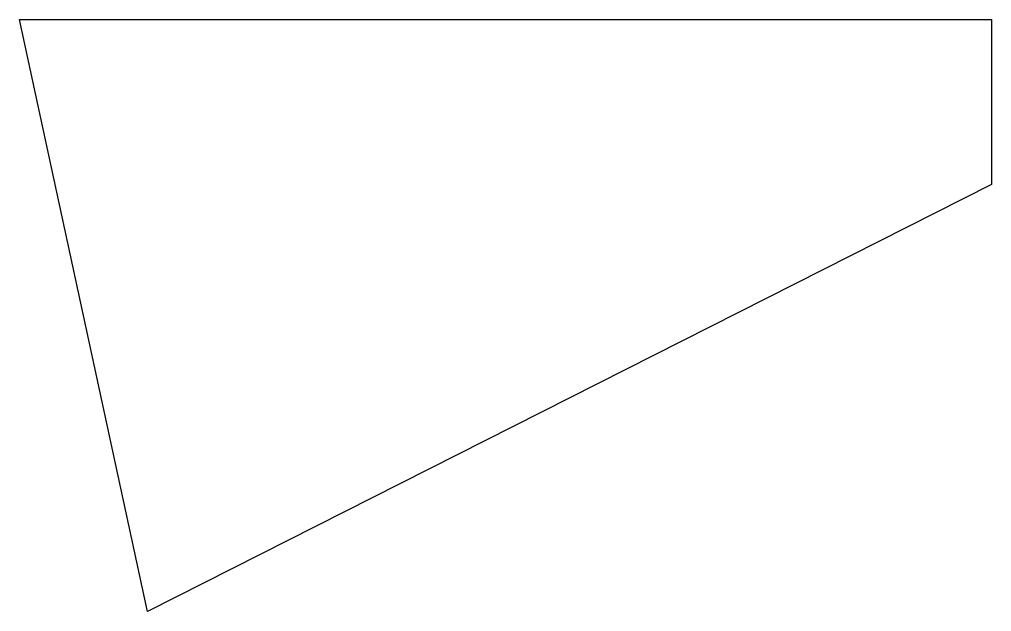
# Model space of a CAD drawing. Header units: inches. Extents: x 0 to 38.3, y 0 to 23.3.
import ezdxf

# ---------------------------------------------------------------- set-up
doc = ezdxf.new("R2010")
doc.units = ezdxf.units.IN
doc.header["$MEASUREMENT"] = 0
doc.layers.add('CUT', color=7, linetype='Continuous')

msp = doc.modelspace()

# ---------------------------------------------------------------- linework, layer by layer
at = {"layer": 'CUT'}
for p, q in [((5.042, 0), (0, 23.309)), ((0, 23.309), (38.263, 23.309)), ((38.263, 23.309), (38.263, 16.809)), ((38.263, 16.809), (5.042, 0))]:
    msp.add_line(p, q, dxfattribs=at)

doc.saveas('drawing.dxf')
